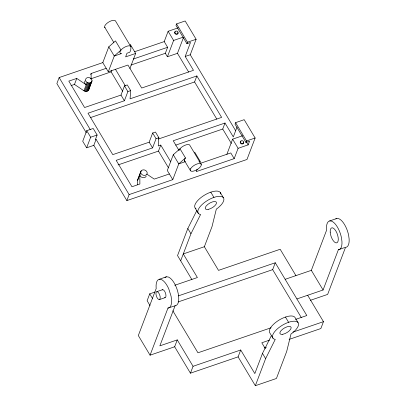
<?xml version="1.0" encoding="UTF-8"?>
<svg xmlns="http://www.w3.org/2000/svg" width="406" height="406" viewBox="0 0 406 406"><rect width="100%" height="100%" fill="white"/><g stroke="black" fill="none" stroke-linecap="round" stroke-linejoin="round"><path stroke-width="0.61" d="M85.113 80.835A3.334 2.705 20.8 0 0 86.199 84.763L76.754 78.424L68.802 81.114L84.595 107.524L120.993 95.065L124.48 85.879L127.281 84.92L130.686 90.614L130.067 98.82L196.864 75.952L221.635 117.39L158.416 139.025M130.686 90.614L127.885 91.573L124.393 100.759L88 113.218L112.772 154.65L149.169 142.191L152.656 133.006L155.457 132.046L158.863 137.741L158.244 145.947L160.756 145.084L170.642 161.624M71.065 85.585L74.471 84.433L83.92 90.766C85.58 91.969 88.731 91.441 88.884 89.066M88.752 89.767L92.035 80.769A3.334 2.705 20.8 0 0 87.209 77.703A3.334 2.705 20.8 0 0 87.072 82.469L83.92 90.766M137.573 184.644L137.68 179.772L140.831 171.474C141.598 169.612 144.15 169.464 145.663 170.474A3.334 2.705 20.8 0 1 145.526 175.24A3.334 2.705 20.8 0 1 140.699 172.169L140.831 171.474M102.799 62.615L108.28 71.781L114.264 56.028L121.44 53.567L121.059 53.551A6.268 2.568 -30.9 0 1 119.912 51.948L120.978 50.055L115.497 40.889L108.783 46.863L102.799 62.615L59.154 77.556L56.87 83.56L86.341 132.848M74.471 84.433L76.754 78.424M90.695 74.602L91.111 73.511L106.205 68.309M84.697 91.152L87.848 82.854L90.335 82.925L91.903 81.469M85.539 91.365L88.691 83.068M86.387 91.391L89.538 83.093M87.183 91.223L90.335 82.925M87.869 90.883L91.02 82.585M88.406 90.386L92.035 80.769M96.095 139.344L95.38 139.593L97.12 135.01L93.207 128.463L86.747 130.676L82.722 141.263L86.635 147.809L93.816 145.353L96.095 139.344L129.123 194.591L126.845 200.594L93.816 145.353M90.589 78.911L111.102 71.857L111.726 70.223M86.635 147.809L90.66 137.218L97.12 135.01M129.915 68.584L135.67 53.435L130.189 44.269M134.574 51.74L164.217 41.595L168.13 31.282L178.183 27.847M130.955 65.061L165.338 53.293L167.617 47.289L164.217 41.595M185.197 56.439L190.247 54.759L196.123 39.296L185.166 20.97L176.549 23.918L175.986 25.405L186.917 43.691L190.505 42.463L185.197 56.439L193.489 70.314L141.699 88.041L127.951 65.046L108.28 71.781M165.338 53.293L167.414 56.764L173.611 40.448L183.07 37.21M167.414 56.764L177.463 53.323L183.441 37.591M186.917 43.691L187.481 42.204L196.123 39.296M137.548 180.467L141.176 170.855M146.221 176.072A3.334 2.705 20.8 0 1 142.587 177.589A3.334 2.705 20.8 0 1 139.831 174.463L139.882 184.014L131.965 186.755L116.177 160.345L152.57 147.885L156.061 138.7L158.863 137.741M118.055 164.927L158.472 151.093L160.756 145.084M90.502 117.588L194.586 81.961L196.864 75.952M201.259 164.415L189.912 145.429A6.268 2.568 -30.9 0 0 186.486 144.754L185.085 145.226A6.268 2.568 -30.9 0 0 179.99 148.758L173.276 154.732L167.292 170.484L172.773 179.65L129.123 194.591M172.773 179.65L178.757 163.897L185.471 157.924L179.99 148.758L179.087 150.245M155.097 292.01L149.733 293.848L147.124 300.719L150.022 305.571M197.118 169.322L196.245 171.616L234.186 158.629L238.104 148.317L248.152 144.876L249.543 141.212L245.955 142.44L235.023 124.155L235.592 122.668L244.179 119.674L255.135 138.004L246.98 159.472L126.845 200.594M199.727 162.451L200.163 161.304L194.682 152.138M175.696 145.135L222.727 129.037L225.01 123.028L233.303 136.903L237.043 127.063M196.9 210.369L187.821 228.507L177.539 255.577L191.891 279.582M180.67 260.809L190.952 233.744L200.6 214.475L199.696 214.312A14.783 6.054 -30.9 0 1 204.051 202.848A14.783 6.054 -30.9 0 1 222.006 196.702A14.783 6.054 -30.9 0 1 217.652 208.166L216.337 209.09L212.039 226.528L204.365 246.721L183.279 253.938L197.387 277.537L174.753 285.281M150.063 355.184L167.967 308.052L175.57 305.637A15.139 6.354 71.1 0 0 178.721 297.339L178.249 293.736A15.139 6.354 71.1 0 0 168.226 276.968L166.445 276.806L159.264 279.262A15.139 6.354 71.1 0 0 156.112 287.56L156.224 288.417L138.324 335.549L150.063 355.184L174.656 346.77L177.265 339.893L193.058 366.303L190.444 373.18L174.656 346.77M226.868 154.305L232.623 139.156L242.676 135.716M175.143 305.596L159.852 345.856L177.265 339.893M245.955 142.44L246.523 140.953L255.135 138.004M190.444 373.18L238.099 356.869L240.712 349.992L254.816 373.591L262.489 353.398L271.284 335.828M255.338 385.7L265.62 358.635L275.268 339.365L274.365 339.198A14.783 6.054 -30.9 0 1 278.719 327.738A14.783 6.054 -30.9 0 1 296.674 321.593A14.783 6.054 -30.9 0 1 292.32 333.052L291 333.976L286.707 351.418L276.425 378.483L255.338 385.7L238.099 356.869M285.159 279.308L311.341 270.345L326.632 230.09L326.52 229.233A15.139 6.354 71.1 0 1 329.672 220.935L336.853 218.474L338.629 218.641A15.139 6.354 71.1 0 1 348.652 235.404L349.13 239.007A15.139 6.354 71.1 0 1 345.973 247.31L345.552 247.269L327.647 294.406L310.407 300.303M296.898 298.943L323.08 289.985L338.371 249.726L344.953 247.472M307.667 295.258L323.46 321.669L320.847 328.545L289.118 339.406M178.122 301.947L272.659 269.645L275.268 262.768L306.819 315.538L295.512 319.41M137.68 179.772L138.025 179.153M185.471 157.924L184.405 159.822A6.268 2.568 -30.9 0 0 184.811 161.116M135.67 53.435L125.621 56.876L127.012 53.206L129.707 52.288L130.103 51.653L130.752 49.933L130.915 47.477A6.268 2.568 -30.9 0 0 127.474 46.051L126.073 46.517A6.268 2.568 -30.9 0 0 120.978 50.055L114.264 56.028L108.783 46.863M133.234 59.058L167.617 47.289M225.01 123.028L173.215 140.76L178.97 150.382M185.339 161.644L178.757 163.897L173.276 154.732M198.981 161.71L200.163 161.304M200.549 163.283L230.781 152.935L234.186 158.629M156.828 291.66L162.567 289.696M159.345 299.623A4.182 1.756 71.1 0 0 158.954 293.35A4.182 1.756 71.1 0 0 155.955 293.954A4.182 1.756 71.1 0 0 159.345 299.623L165.09 297.659M271.106 327.764L197.955 352.799L172.819 310.757M193.058 366.303L240.712 349.992M269.579 340.111L261.799 342.776L265.321 348.673M292.929 332.118L323.46 321.669M264.57 347.805L266.366 347.191M178.341 295.888L275.268 262.768M169.368 173.956L154.239 179.097L146.891 174.169M329.672 220.935L331.453 221.097A15.139 6.354 71.1 0 1 341.476 237.865L341.948 241.468A15.139 6.354 71.1 0 1 338.797 249.766L338.371 249.726M159.264 279.262L161.045 279.424A15.139 6.354 71.1 0 1 168.708 288.727L171.068 296.192L171.54 299.795A15.139 6.354 71.1 0 1 168.388 308.093L167.967 308.052M87.072 82.469L87.848 82.854M176.549 23.918L187.481 42.204M235.592 122.668L246.523 140.953M246.219 141.643L248.152 144.876M190.247 54.759L235.719 130.818M311.341 270.345L323.08 289.985M168.13 31.282L173.611 40.448M232.623 139.156L238.104 148.317M177.463 53.323L188.653 72.04M194.586 81.961L216.784 119.09M222.727 129.037L231.359 143.475M295.928 275.623L280.17 249.264L218.509 270.371L204.365 246.721M272.659 269.645L301.282 317.517M220.255 192.454L223.386 197.692M298.055 322.582L294.923 317.345A14.783 6.054 -30.9 0 0 278.704 320.314A14.783 6.054 -30.9 0 0 269.853 332.976L272.984 338.213M130.894 46.726L115.634 21.198A6.268 2.568 -30.9 0 0 112.208 20.518L110.808 20.99A6.268 2.568 -30.9 0 0 105.007 25.517L104.652 26.42A6.268 2.568 -30.9 0 0 105.058 27.72M210.8 192.165L213.926 197.402M285.464 317.056L288.595 322.293M104.667 27.172L113.817 42.483M184.42 160.568L190.292 170.388M115.456 69.319L125.347 85.864M124.48 85.879L127.885 91.573M152.656 133.006L156.061 138.7M195.184 208.085L198.316 213.323M111.102 71.857L122.703 91.264M158.472 151.093L168.465 167.8M120.993 95.065L124.393 100.759M149.169 142.191L152.57 147.885M187.821 228.507L190.952 233.744M262.489 353.398L265.62 358.635M59.154 77.556L90.239 129.55M86.747 130.676L90.66 137.218M149.733 293.848L152.636 298.699M91.111 73.511L91.142 78.886M243.356 142.064A1.715 1.391 20.8 0 1 241.844 143.983A1.715 1.391 20.8 0 1 240.453 141.658M240.728 141.405A1.715 1.391 20.8 0 1 241.083 141.227M178.011 33.165A1.715 1.391 20.8 0 1 175.656 34.145A1.715 1.391 20.8 0 1 175.179 31.764M177.549 32.094A1.715 1.391 20.8 0 1 177.808 32.429M335.828 218.915A15.139 6.354 71.1 0 1 336.853 218.474M162.161 289.925A4.182 1.756 71.1 0 1 165.562 293.33A4.182 1.756 71.1 0 1 164.597 297.613M164.978 277.623A15.139 6.354 71.1 0 1 166.445 276.806M196.017 208.811A14.783 6.054 -30.9 0 1 204.588 195.088A14.783 6.054 -30.9 0 1 220.783 193.977M190.632 168.734L190.277 169.637A6.268 2.568 -30.9 0 0 193.718 171.063L195.119 170.596A6.268 2.568 -30.9 0 0 201.143 165.597A6.268 2.568 -30.9 0 0 197.834 163.735L196.433 164.207A6.268 2.568 -30.9 0 0 190.632 168.734M240.591 142.613A1.715 1.391 20.8 0 0 243.488 143.019A1.715 1.391 20.8 0 0 242.103 140.694A1.715 1.391 20.8 0 0 240.591 142.613M175.037 32.977A1.715 1.391 20.8 0 0 177.94 33.383A1.715 1.391 20.8 0 0 176.549 31.059A1.715 1.391 20.8 0 0 175.037 32.977M330.205 232.151A7.912 3.319 71.1 0 0 336.62 242.884A7.912 3.319 71.1 0 0 335.884 231.014A7.912 3.319 71.1 0 0 330.205 232.151M282.799 334.285A6.425 2.629 -30.9 0 0 291.193 327.657A6.425 2.629 -30.9 0 0 282.561 329.241A6.425 2.629 -30.9 0 0 282.799 334.285M208.131 209.4A6.425 2.629 -30.9 0 0 216.525 202.772A6.425 2.629 -30.9 0 0 207.892 204.35A6.425 2.629 -30.9 0 0 208.131 209.4"/></g></svg>
